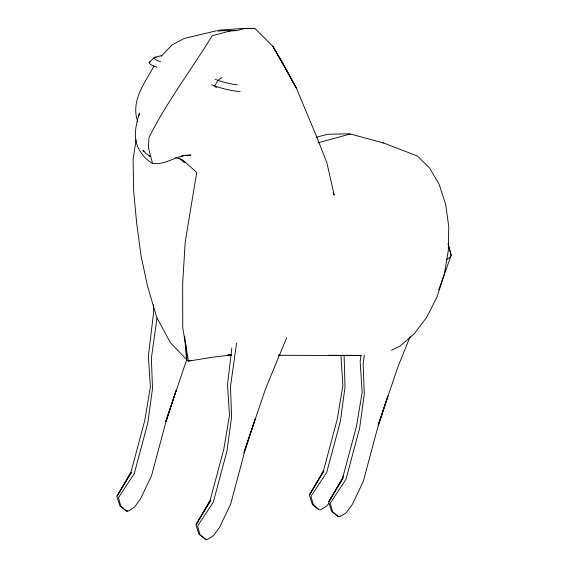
<?xml version="1.0" encoding="UTF-8"?>
<svg xmlns="http://www.w3.org/2000/svg" width="568" height="568" viewBox="0 0 568 568"><rect width="100%" height="100%" fill="white"/><g stroke="black" fill="none" stroke-linecap="round" stroke-linejoin="round"><path stroke-width="0.85" d="M231.843 348.077L227.505 384.515L229.493 415.357L223.813 449.118L210.16 500.159L196.308 524.257L210.494 500.692L195.924 524.711L198.899 534.062L205.318 539.309M360.893 355.646L360.169 361.717L362.157 392.559L356.477 426.32L342.831 477.361L328.978 501.459L343.164 477.901L328.588 501.913L331.57 511.264L337.988 516.511M139.096 115.581L139.401 113.039C136.235 124.122 132.876 136.306 138.031 147.368C141.063 153.892 145.884 159.438 152.018 163.215M156.981 318.115L151.358 358.238L152.515 388.455L147.85 422.748L134.197 473.79L118.506 497.603L120.778 506.187L126.557 511.058L128.155 511.179L134.424 507.238L140.552 498.818L151.549 475.728L165.174 424.686L176.158 390.415L165.664 421.676L186.496 360.332M236.579 343.001L230.466 386.609L231.616 416.827L226.959 451.12L213.298 502.162L197.614 525.975L199.886 534.559L206.255 539.55L207.263 539.557L213.525 535.617L219.653 527.196L230.658 504.1L244.283 453.058L255.266 418.786L243.949 452.519L265.604 388.704L286.684 337.697M344.109 355.156L345.017 387.12L340.36 421.413L326.699 472.455L311.015 496.269L313.287 504.853L319.067 509.723L320.657 509.844L326.927 505.903L328.645 503.589M364.358 355.092L363.137 363.811L364.287 394.029L359.622 428.322L345.969 479.364L330.285 503.177L332.557 511.761L338.329 516.631L339.927 516.759L346.196 512.819L352.323 504.398L363.328 481.302L376.946 430.26L387.93 395.988L377.99 425.61M136.1 139.955L133.139 159.097L133.558 189.698L136.576 222.344L141.041 255.863L147.538 286.109L156.669 317.249L170.386 342.646L187.972 360.964L191.388 360.339M378.593 423.87L398.274 365.913L410.096 336.746M438.659 289.95L451.184 255.344L448.116 243.715M342.539 477.574L343.299 475.984M153.786 66.449C144.407 83.503 130.463 101.246 137.754 121.793M161.248 56.225L172.005 44.957L184.217 38.439L216.351 30.793L235.826 30.509L228.989 30.97M149.207 62.43L154.113 57.758M221.974 77.355L218.076 80.386L214.619 85.953L216.429 87.77M446.633 259.462L449.771 257.581L451.184 255.344L448.095 244.275M391.558 350.257L399.971 346.175L414.292 333.75L426.887 316.987L437.097 296.759L444.368 274.145L448.322 250.346L448.755 226.611L445.631 204.203L439.128 184.316L429.585 167.986L417.508 156.086L383.151 142.809M221.286 30.005L218.843 30.963L221.286 30.005L243.686 28.4L254.599 28.443M317.966 142.845L350.193 134.012M155.092 57.304L161.781 55.515M316.546 137.193L327.544 134.275L349.668 133.821L383.677 143.001M231.304 354.957L211.431 357.371L188.498 361.149L182.733 327.85L182.683 282.928L185.182 242.202L196.72 172.388L182.221 159.565L175.583 157.528M181.497 156.157L183.201 155.959M185.757 155.667L190.876 155.078C177.152 154.262 166.239 165.572 152.543 163.406L148.376 147.467L149.022 137.435C166.949 101.7 191.309 69.786 212.169 35.77L231.006 30.679L236.352 30.7L244.212 28.592L255.124 28.627L272.86 46.335L282.686 62.828L296.404 88.225L316.582 136.554L326.884 162.824L334.218 195.158L333.075 192.765M228.045 354.901L231.403 354.915M278.419 355.092L280.187 355.099M329.142 355.284L360.786 355.405M227.725 355.085L231.091 355.099M278.945 355.277L361.312 355.589M127.736 510.937L126.139 510.888L119.791 505.683L116.816 496.34L131.386 472.32L117.207 495.885L131.059 471.788L144.705 420.739L150.385 386.985L148.397 356.143L153.665 311.896L153.431 304.824M318.719 509.602L312.301 504.349L309.326 495.005L323.895 470.986L309.709 494.55L323.561 470.453L337.214 419.404L342.894 385.651L340.956 355.689M179.133 158.181L184.458 162.618L183.393 161.213M144.08 151.322L142.831 150.257L146.296 153.694L150.3 156.647L149.057 155.582M185.729 343.413L186.986 359.075M184.65 336.256L186.46 358.891M237.403 84.852A16.323 2.613 13.6 0 1 215.08 79.193M160.538 61.727A16.323 2.613 13.6 0 1 156.306 57.176M157.08 67.294A20.001 3.195 13.6 0 1 150.406 61.877M153.772 66.775A14.768 2.364 13.6 0 1 153.679 66.122M240.172 91.576A20.001 3.195 13.6 0 1 211.601 84.781M286.826 70.702L272.86 46.335L296.404 88.225L286.826 70.702"/></g></svg>
